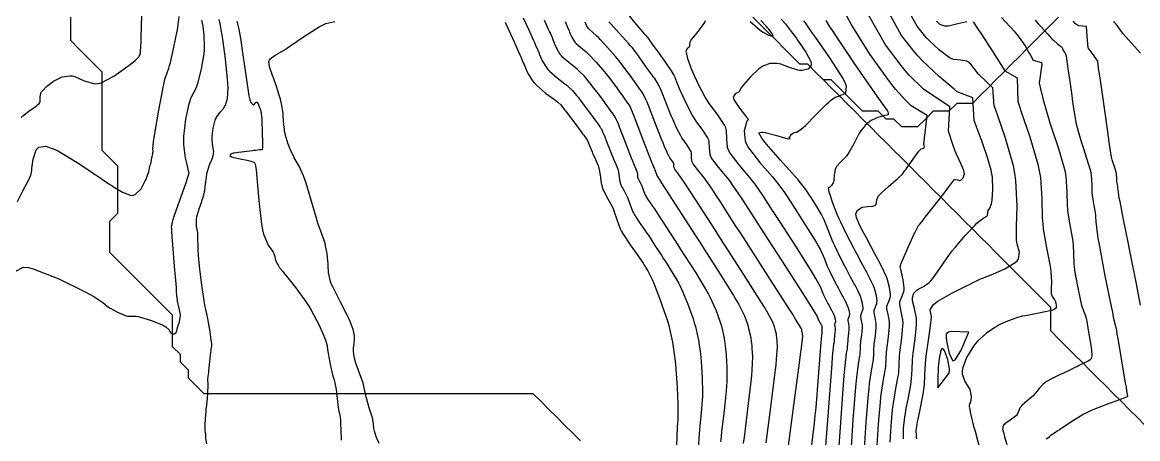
# Model space of a CAD drawing. Header units: metres. Extents: x 837475 to 838479, y 1189012 to 1191015.
# Drawn here: x 837618.9 to 837761.1, y 1190426.3 to 1190479.3 of the extents above; entities that cross this region are included whole.
import ezdxf

# ---------------------------------------------------------------- set-up
doc = ezdxf.new("R2010")
doc.units = ezdxf.units.M
doc.header["$LTSCALE"] = 0.3
for name, color, linetype in [('COTAS 10', 1, 'Continuous'), ('COTAS INT', 252, 'Continuous'), ('DRENAJE', 5, 'Continuous')]:
    doc.layers.add(name, color=color, linetype=linetype)

msp = doc.modelspace()

# ---------------------------------------------------------------- linework, layer by layer
at = {"layer": 'COTAS 10'}
for points in [[(837731.24, 1190426.28), (837731.27, 1190427.59), (837731.43, 1190429.05), (837731.49, 1190429.47), (837731.56, 1190429.91), (837731.88, 1190431.54), (837732.17, 1190433.12), (837732.23, 1190433.51), (837732.28, 1190433.89), (837732.35, 1190435.09), (837732.41, 1190436.34), (837732.45, 1190436.75), (837732.49, 1190437.19), (837732.73, 1190438.98), (837732.91, 1190440.78), (837732.91, 1190441.21), (837732.89, 1190441.62), (837732.65, 1190442.88), (837732.42, 1190443.84), (837732.4, 1190444.06), (837732.41, 1190444.26), (837732.58, 1190444.82), (837732.95, 1190445.21), (837733.08, 1190445.3), (837733.21, 1190445.39), (837733.79, 1190445.66), (837734.52, 1190446.17), (837734.75, 1190446.41), (837735, 1190446.7), (837735.99, 1190448.1), (837737.13, 1190449.75), (837737.47, 1190450.2), (837737.82, 1190450.64), (837739.14, 1190452.2), (837740.35, 1190453.46), (837740.62, 1190453.72), (837740.86, 1190453.94), (837741.5, 1190454.41), (837741.86, 1190454.62), (837741.92, 1190454.68), (837741.97, 1190454.74), (837742.01, 1190454.96), (837742.01, 1190455.2), (837742.03, 1190455.27), (837742.06, 1190455.34), (837742.25, 1190455.63), (837742.47, 1190456.18), (837742.52, 1190456.42), (837742.56, 1190456.7), (837742.65, 1190458.01), (837742.58, 1190459.59), (837742.52, 1190460.03), (837742.44, 1190460.48), (837741.98, 1190462.11), (837741.37, 1190463.84), (837741.19, 1190464.35), (837741, 1190464.86), (837740.28, 1190466.83), (837740.08, 1190469.71), (837738.09, 1190470.49), (837737.72, 1190470.8), (837735.81, 1190472.42), (837733.64, 1190474.45), (837733.11, 1190475.02), (837732.6, 1190475.59), (837730.98, 1190477.66), (837729.41, 1190480.49)], [(837646.24, 1190479.48), (837646.46, 1190478.62), (837646.71, 1190477.29), (837646.8, 1190476.72), (837646.9, 1190476.05), (837647.34, 1190472.89), (837647.8, 1190469.98), (837647.92, 1190469.47), (837648.03, 1190469.09), (837648.39, 1190468.77), (837648.68, 1190469.11), (837648.74, 1190469.15), (837648.8, 1190469.15), (837648.98, 1190468.93), (837649.1, 1190468.58), (837649.14, 1190468.49), (837649.17, 1190468.41), (837649.25, 1190468.17), (837649.31, 1190467.98), (837649.33, 1190467.93), (837649.34, 1190467.89), (837649.37, 1190467.75), (837649.41, 1190467.3), (837649.42, 1190467.06), (837649.43, 1190466.78), (837649.5, 1190465.34), (837649.54, 1190463.92), (837649.54, 1190463.66), (837649.54, 1190463.44), (837649.48, 1190463.1), (837649.37, 1190463.1), (837649.33, 1190463.09), (837649.29, 1190463.09), (837649.1, 1190463.06), (837648.67, 1190463.01), (837648.48, 1190462.99), (837648.25, 1190462.96), (837647.18, 1190462.84), (837646.14, 1190462.71), (837645.93, 1190462.67), (837645.77, 1190462.64), (837645.48, 1190462.54), (837645.44, 1190462.44), (837645.43, 1190462.42), (837645.42, 1190462.39), (837645.38, 1190462.3), (837645.56, 1190462.19), (837645.69, 1190462.15), (837645.85, 1190462.11), (837646.68, 1190461.94), (837647.56, 1190461.77), (837647.75, 1190461.73), (837647.91, 1190461.69), (837648.28, 1190461.56), (837648.45, 1190461.46), (837648.49, 1190461.43), (837648.53, 1190461.4), (837648.6, 1190461.31), (837648.7, 1190460.54), (837648.75, 1190460.08), (837648.8, 1190459.52), (837649.04, 1190456.61), (837649.4, 1190453.56), (837649.53, 1190452.9), (837649.67, 1190452.33), (837650.26, 1190450.94), (837650.79, 1190450.19), (837650.89, 1190450.03), (837650.97, 1190449.88), (837651.09, 1190449.5), (837651.12, 1190449.22), (837651.15, 1190449.14), (837651.18, 1190449.05), (837651.33, 1190448.71), (837651.51, 1190448.39), (837651.56, 1190448.31), (837651.6, 1190448.24), (837651.75, 1190448.02), (837652.14, 1190447.52), (837652.34, 1190447.27), (837652.58, 1190446.97), (837653.77, 1190445.5), (837655.11, 1190443.69), (837655.44, 1190443.17), (837655.75, 1190442.66), (837656.73, 1190440.75), (837657.41, 1190439.17), (837657.54, 1190438.85), (837657.64, 1190438.59), (837657.78, 1190438.09), (837657.82, 1190437.64), (837657.85, 1190437.41), (837657.9, 1190437.14), (837658.17, 1190435.79), (837658.47, 1190434.42), (837658.54, 1190434.14), (837658.6, 1190433.91), (837658.74, 1190433.4), (837658.84, 1190432.96), (837658.88, 1190432.76), (837658.91, 1190432.53), (837659.04, 1190431.4), (837659.18, 1190430.25), (837659.21, 1190430), (837659.25, 1190429.78), (837659.37, 1190429.24), (837659.46, 1190428.74), (837659.48, 1190428.54), (837659.49, 1190428.31), (837659.53, 1190427.29), (837659.56, 1190426.28), (837659.57, 1190426.07)], [(837688.11, 1190479.44), (837688.38, 1190478.8), (837688.61, 1190478.24), (837688.67, 1190478.09), (837688.73, 1190477.94), (837688.96, 1190477.42), (837689.26, 1190476.91), (837689.38, 1190476.77), (837689.51, 1190476.63), (837690.09, 1190476.14), (837690.8, 1190475.56), (837691.01, 1190475.36), (837691.22, 1190475.15), (837692.06, 1190474.26), (837692.89, 1190473.31), (837693.09, 1190473.06), (837693.29, 1190472.82), (837693.94, 1190471.98), (837694.53, 1190471.18), (837694.69, 1190470.96), (837694.85, 1190470.75), (837695.41, 1190469.96), (837695.89, 1190469.29), (837695.99, 1190469.15), (837696.08, 1190469.02), (837696.3, 1190468.72), (837696.65, 1190467.92), (837696.83, 1190467.49), (837697.04, 1190466.96), (837698.08, 1190464.28), (837699.1, 1190461.64), (837699.3, 1190461.13), (837699.46, 1190460.73), (837699.72, 1190460.07), (837699.73, 1190460.04), (837699.73, 1190460.03), (837699.74, 1190460.01), (837699.74, 1190459.99), (837699.74, 1190459.98), (837699.74, 1190459.96), (837699.75, 1190459.94), (837699.75, 1190459.93), (837699.76, 1190459.92), (837699.77, 1190459.89), (837699.79, 1190459.85), (837699.8, 1190459.84), (837699.8, 1190459.83), (837699.81, 1190459.79), (837699.83, 1190459.75), (837699.83, 1190459.74), (837699.84, 1190459.73), (837699.87, 1190459.68), (837700.31, 1190459), (837700.58, 1190458.59), (837700.91, 1190458.08), (837704.7, 1190452.19), (837705.27, 1190451.3), (837705.84, 1190450.41), (837707.87, 1190447.26), (837709.57, 1190444.54), (837709.93, 1190443.93), (837710.25, 1190443.38), (837710.98, 1190441.91), (837711.35, 1190440.86), (837711.44, 1190440.58), (837711.51, 1190440.31), (837711.73, 1190439.35), (837711.86, 1190438.39), (837711.9, 1190438.1), (837711.92, 1190437.81), (837711.99, 1190436.71), (837711.93, 1190435), (837711.87, 1190434.32), (837711.79, 1190433.55), (837711.37, 1190430.06), (837710.92, 1190426.49), (837710.82, 1190425.67)], [(837715.65, 1190479.72), (837716.15, 1190479.17), (837716.29, 1190479), (837716.43, 1190478.83), (837716.94, 1190478.16), (837717.55, 1190477.33), (837717.74, 1190477.05), (837717.95, 1190476.76), (837718.82, 1190475.52), (837719.44, 1190474.35), (837719.5, 1190474.1), (837719.5, 1190473.88), (837719.1, 1190473.34), (837718.29, 1190473.17), (837718.03, 1190473.18), (837717.77, 1190473.22), (837716.71, 1190473.58), (837715.63, 1190473.98), (837715.36, 1190474.04), (837715.09, 1190474.09), (837714.2, 1190474.09), (837713.31, 1190473.75), (837713.05, 1190473.57), (837712.78, 1190473.37), (837711.73, 1190472.37), (837710.85, 1190471.37), (837710.69, 1190471.17), (837710.56, 1190471), (837710.4, 1190470.67), (837710.34, 1190470.54), (837710.29, 1190470.49), (837710.21, 1190470.44), (837709.79, 1190470.22), (837709.55, 1190469.78), (837709.58, 1190469.6), (837709.67, 1190469.39), (837710.35, 1190468.38), (837711.12, 1190467.43), (837711.25, 1190467.25), (837711.35, 1190467.11), (837711.45, 1190466.91), (837711.29, 1190466.72), (837711.23, 1190466.59), (837711.18, 1190466.42), (837710.92, 1190465.52), (837711.05, 1190464.21), (837711.24, 1190463.79), (837711.49, 1190463.33), (837712.93, 1190461.47), (837714.55, 1190459.63), (837714.91, 1190459.2), (837715.23, 1190458.8), (837716.09, 1190457.63), (837716.88, 1190456.4), (837717.47, 1190455.49), (837718.81, 1190453.4), (837720.1, 1190451.33), (837720.37, 1190450.85), (837720.61, 1190450.42), (837721.18, 1190449.21), (837721.54, 1190448.27), (837721.65, 1190448), (837721.77, 1190447.74), (837722.24, 1190446.77), (837722.7, 1190445.9), (837722.81, 1190445.69), (837722.91, 1190445.49), (837723.22, 1190444.91), (837723.48, 1190444.42), (837723.55, 1190444.29), (837723.63, 1190444.16), (837723.88, 1190443.69), (837724.09, 1190443.22), (837724.14, 1190443.09), (837724.19, 1190442.97), (837724.31, 1190442.51), (837724.36, 1190442.11), (837724.35, 1190442.01), (837724.34, 1190441.93), (837724.24, 1190441.68), (837724.15, 1190441.45), (837724.15, 1190441.37), (837724.15, 1190441.29), (837724.22, 1190440.96), (837724.3, 1190440.54), (837724.3, 1190440.41), (837724.3, 1190440.26), (837724.24, 1190439.66), (837724.16, 1190439.06), (837724.15, 1190438.92), (837724.14, 1190438.78), (837724.12, 1190438.36), (837724.09, 1190437.96), (837724.08, 1190437.84), (837724.06, 1190437.71), (837723.96, 1190437.18), (837723.78, 1190435.57), (837723.7, 1190434.76), (837723.62, 1190433.78), (837723.25, 1190428.93), (837722.91, 1190424.14)], [(837761.49, 1190443.3), (837760.9, 1190446.23), (837760.22, 1190449.57), (837760.05, 1190450.44), (837759.88, 1190451.3), (837759.3, 1190454.21), (837758.86, 1190456.48), (837758.77, 1190456.93), (837758.71, 1190457.3), (837758.61, 1190458), (837758.6, 1190458.22), (837758.59, 1190458.29), (837758.58, 1190458.37), (837758.53, 1190458.68), (837758.47, 1190459.02), (837758.46, 1190459.11), (837758.45, 1190459.21), (837758.44, 1190459.55), (837758.42, 1190459.94), (837758.4, 1190460.05), (837758.37, 1190460.18), (837758.23, 1190460.67), (837758.06, 1190461.16), (837758.02, 1190461.28), (837757.98, 1190461.4), (837757.86, 1190461.8), (837757.78, 1190462.16), (837757.76, 1190462.25), (837757.74, 1190462.34), (837757.69, 1190462.66), (837757.53, 1190463.77), (837757.45, 1190464.36), (837757.34, 1190465.07), (837756.82, 1190468.69), (837756.31, 1190472.25), (837756.21, 1190472.93), (837756.13, 1190473.49), (837756.01, 1190474.39), (837755.82, 1190474.67), (837755.71, 1190474.84), (837755.56, 1190475.04), (837754.81, 1190476.09), (837754.69, 1190477.56), (837754.58, 1190478.8), (837753.58, 1190478.87), (837753.17, 1190479.15), (837752.87, 1190479.46)]]:
    msp.add_lwpolyline(points, dxfattribs=at)
at = {"layer": 'COTAS INT'}
for points in [[(837618.3, 1190456.51), (837618.98, 1190457.86), (837619.62, 1190459.04), (837619.74, 1190459.27), (837619.84, 1190459.47), (837620.01, 1190459.85), (837620.07, 1190460.24), (837620.1, 1190460.44), (837620.13, 1190460.69), (837620.3, 1190461.91), (837620.66, 1190463.06), (837620.82, 1190463.27), (837621, 1190463.42), (837621.85, 1190463.56), (837623.08, 1190463.12), (837623.5, 1190462.91), (837623.96, 1190462.67), (837625.91, 1190461.46), (837627.77, 1190460.22), (837628.17, 1190459.95), (837628.52, 1190459.71), (837629.38, 1190459.12), (837630.06, 1190458.68), (837630.3, 1190458.52), (837630.55, 1190458.36), (837631.66, 1190457.67), (837632.78, 1190457.28), (837633.05, 1190457.29), (837633.3, 1190457.37), (837634.04, 1190458.11), (837634.56, 1190459.11), (837634.68, 1190459.36), (837634.78, 1190459.59), (837635.02, 1190460.31), (837635.18, 1190460.94), (837635.22, 1190461.13), (837635.27, 1190461.31), (837635.43, 1190462), (837635.54, 1190462.61), (837635.56, 1190462.75), (837635.57, 1190462.88), (837635.55, 1190463.22), (837635.63, 1190464.12), (837635.7, 1190464.6), (837635.79, 1190465.18), (837636.3, 1190468.12), (837636.86, 1190471.04), (837636.98, 1190471.61), (837637.09, 1190472.08), (837637.35, 1190472.9), (837637.59, 1190473.49), (837637.68, 1190473.81), (837637.78, 1190474.19), (837638.23, 1190476.14), (837638.64, 1190478.19), (837638.72, 1190478.64), (837638.79, 1190479.04), (837638.91, 1190480.05)], [(837618.76, 1190467.22), (837618.93, 1190467.37), (837619.75, 1190467.99), (837620.55, 1190468.57), (837620.71, 1190468.7), (837620.84, 1190468.8), (837621.1, 1190469.04), (837621.17, 1190469.25), (837621.17, 1190469.32), (837621.18, 1190469.42), (837621.17, 1190469.82), (837621.28, 1190470.32), (837621.36, 1190470.46), (837621.46, 1190470.61), (837621.98, 1190471.16), (837622.69, 1190471.7), (837622.9, 1190471.83), (837623.13, 1190471.96), (837623.99, 1190472.37), (837624.98, 1190472.52), (837625.28, 1190472.49), (837625.58, 1190472.41), (837626.78, 1190471.86), (837628.14, 1190471.48), (837628.54, 1190471.52), (837628.96, 1190471.61), (837630.59, 1190472.45), (837632.05, 1190473.52), (837632.36, 1190473.75), (837632.64, 1190473.97), (837633.32, 1190474.52), (837633.68, 1190474.86), (837633.75, 1190474.94), (837633.81, 1190475.01), (837633.92, 1190475.22), (837633.94, 1190475.34), (837633.94, 1190475.37), (837633.95, 1190475.39), (837633.96, 1190475.42), (837633.97, 1190475.44), (837633.97, 1190475.45), (837633.97, 1190475.47), (837633.99, 1190475.53), (837634.02, 1190476.31), (837634.04, 1190476.77), (837634.06, 1190477.34), (837634.15, 1190480.28)], [(837682.75, 1190479.91), (837683.44, 1190478.45), (837684.09, 1190476.99), (837684.23, 1190476.68), (837684.34, 1190476.43), (837684.59, 1190475.86), (837684.75, 1190475.47), (837684.81, 1190475.32), (837684.88, 1190475.16), (837685.2, 1190474.41), (837685.72, 1190473.55), (837685.91, 1190473.32), (837686.13, 1190473.09), (837687.1, 1190472.26), (837688.09, 1190471.51), (837688.31, 1190471.33), (837688.51, 1190471.16), (837689.06, 1190470.63), (837689.58, 1190470.01), (837689.76, 1190469.78), (837689.95, 1190469.53), (837690.79, 1190468.41), (837691.6, 1190467.32), (837691.78, 1190467.08), (837691.94, 1190466.87), (837692.33, 1190466.33), (837692.54, 1190466.02), (837692.59, 1190465.96), (837692.63, 1190465.9), (837692.73, 1190465.76), (837692.89, 1190465.39), (837692.97, 1190465.19), (837693.07, 1190464.95), (837693.55, 1190463.72), (837694.06, 1190462.43), (837694.18, 1190462.15), (837694.28, 1190461.9), (837694.56, 1190461.26), (837694.75, 1190460.84), (837694.79, 1190460.73), (837694.82, 1190460.62), (837694.91, 1190460.24), (837694.97, 1190459.86), (837694.99, 1190459.75), (837695.01, 1190459.64), (837695.06, 1190459.23), (837695.17, 1190458.76), (837695.23, 1190458.61), (837695.3, 1190458.46), (837695.63, 1190457.86), (837695.99, 1190457.19), (837696.07, 1190457), (837696.16, 1190456.81), (837696.39, 1190456.07), (837696.69, 1190455.27), (837696.81, 1190455.04), (837696.94, 1190454.8), (837697.55, 1190453.87), (837698.29, 1190452.83), (837698.5, 1190452.51), (837698.72, 1190452.19), (837699.56, 1190450.91), (837700.42, 1190449.57), (837700.66, 1190449.2), (837700.89, 1190448.84), (837701.73, 1190447.54), (837702.55, 1190446.12), (837702.77, 1190445.69), (837702.99, 1190445.23), (837703.76, 1190443.43), (837704.43, 1190441.55), (837704.58, 1190441.05), (837704.72, 1190440.56), (837705.1, 1190438.84), (837705.36, 1190437.09), (837705.41, 1190436.58), (837705.46, 1190436.06), (837705.59, 1190434.08), (837705.62, 1190432.14), (837705.61, 1190431.64), (837705.59, 1190431.17), (837705.46, 1190429.59), (837705.28, 1190427.93), (837705.23, 1190427.4), (837705.19, 1190426.84), (837705.05, 1190424.54)], [(837695.99, 1190480.53), (837696.94, 1190479.29), (837697.99, 1190478.11), (837698.19, 1190477.88), (837698.36, 1190477.68), (837698.67, 1190477.33), (837698.92, 1190476.98), (837699.05, 1190476.79), (837699.22, 1190476.56), (837700.04, 1190475.41), (837700.91, 1190474.2), (837701.09, 1190473.94), (837701.25, 1190473.71), (837701.64, 1190473.15), (837701.89, 1190472.72), (837701.97, 1190472.58), (837702.04, 1190472.42), (837702.33, 1190471.73), (837702.71, 1190470.81), (837702.84, 1190470.51), (837702.99, 1190470.19), (837703.62, 1190468.83), (837704.36, 1190467.43), (837704.57, 1190467.07), (837704.79, 1190466.72), (837705.62, 1190465.59), (837706.27, 1190464.61), (837706.38, 1190464.36), (837706.45, 1190464.12), (837706.47, 1190463.33), (837706.54, 1190462.52), (837706.65, 1190462.26), (837706.79, 1190461.98), (837707.64, 1190460.87), (837708.77, 1190459.51), (837709.09, 1190459.09), (837709.42, 1190458.64), (837710.65, 1190456.83), (837712.26, 1190454.33), (837713.46, 1190452.46), (837716.2, 1190448.21), (837718.7, 1190444.31), (837719.18, 1190443.55), (837719.58, 1190442.93), (837720.24, 1190441.84), (837720.31, 1190441.65), (837720.33, 1190441.6), (837720.35, 1190441.55), (837720.45, 1190441.35), (837720.54, 1190441.18), (837720.56, 1190441.14), (837720.58, 1190441.1), (837720.65, 1190440.98), (837720.7, 1190440.89), (837720.71, 1190440.86), (837720.73, 1190440.83), (837720.78, 1190440.74), (837720.82, 1190440.64), (837720.83, 1190440.62), (837720.84, 1190440.59), (837720.86, 1190440.5), (837720.87, 1190440.42), (837720.87, 1190440.4), (837720.87, 1190440.39), (837720.85, 1190440.34), (837720.83, 1190440.29), (837720.83, 1190440.27), (837720.83, 1190440.26), (837720.84, 1190440.19), (837720.86, 1190440.11), (837720.86, 1190440.08), (837720.86, 1190440.05), (837720.85, 1190439.93), (837720.83, 1190439.81), (837720.83, 1190439.78), (837720.83, 1190439.76), (837720.82, 1190439.67), (837720.82, 1190439.59), (837720.82, 1190439.57), (837720.81, 1190439.54), (837720.79, 1190439.44), (837720.71, 1190438.56), (837720.67, 1190438.04), (837720.62, 1190437.41), (837720.38, 1190434.15), (837720.06, 1190430.27), (837719.96, 1190429.24), (837719.85, 1190428.24), (837719.44, 1190424.8)], [(837727.9, 1190425.42), (837728.06, 1190428.12), (837728.31, 1190430.94), (837728.38, 1190431.59), (837728.45, 1190432.17), (837728.71, 1190433.8), (837728.93, 1190434.96), (837728.97, 1190435.24), (837729, 1190435.52), (837729.06, 1190436.4), (837729.1, 1190437.32), (837729.13, 1190437.62), (837729.16, 1190437.94), (837729.34, 1190439.25), (837729.46, 1190440.57), (837729.46, 1190440.89), (837729.45, 1190441.19), (837729.28, 1190442.11), (837729.13, 1190442.84), (837729.12, 1190443.02), (837729.14, 1190443.18), (837729.34, 1190443.69), (837729.55, 1190444.24), (837729.58, 1190444.43), (837729.58, 1190444.64), (837729.48, 1190445.52), (837729.22, 1190446.53), (837729.12, 1190446.81), (837729.01, 1190447.09), (837728.53, 1190448.11), (837727.97, 1190449.15), (837727.82, 1190449.44), (837727.66, 1190449.73), (837727.09, 1190450.8), (837726.52, 1190451.87), (837726.36, 1190452.17), (837726.2, 1190452.47), (837725.64, 1190453.54), (837725.26, 1190454.48), (837725.21, 1190454.69), (837725.19, 1190454.88), (837725.35, 1190455.37), (837725.75, 1190455.66), (837725.89, 1190455.72), (837726.04, 1190455.77), (837726.65, 1190455.85), (837727.22, 1190455.89), (837727.34, 1190455.91), (837727.45, 1190455.93), (837727.68, 1190456.03), (837727.79, 1190456.21), (837727.8, 1190456.28), (837727.82, 1190456.35), (837727.84, 1190456.7), (837728.08, 1190457.2), (837728.22, 1190457.38), (837728.4, 1190457.58), (837729.35, 1190458.42), (837730.33, 1190459.24), (837730.54, 1190459.42), (837730.71, 1190459.58), (837731.11, 1190459.97), (837731.44, 1190460.43), (837731.58, 1190460.62), (837731.73, 1190460.85), (837732.47, 1190461.91), (837733.22, 1190462.89), (837733.38, 1190463.06), (837733.51, 1190463.2), (837733.85, 1190463.31), (837733.92, 1190463.48), (837733.9, 1190463.64), (837733.85, 1190463.85), (837734.26, 1190467.47), (837732.23, 1190468.7), (837731.47, 1190469.44), (837730.23, 1190470.82), (837729.76, 1190471.41), (837729.25, 1190472.08), (837726.96, 1190475.29), (837724.58, 1190479.11), (837724, 1190480.18)], [(837729.57, 1190425.85), (837729.67, 1190427.86), (837729.87, 1190430), (837729.93, 1190430.53), (837730, 1190431.04), (837730.29, 1190432.67), (837730.55, 1190434.04), (837730.6, 1190434.38), (837730.64, 1190434.7), (837730.7, 1190435.75), (837730.75, 1190436.83), (837730.79, 1190437.19), (837730.83, 1190437.56), (837731.04, 1190439.12), (837731.18, 1190440.67), (837731.19, 1190441.05), (837731.17, 1190441.41), (837730.97, 1190442.5), (837730.79, 1190443.36), (837730.78, 1190443.57), (837730.8, 1190443.76), (837731.04, 1190444.36), (837731.29, 1190445.01), (837731.32, 1190445.23), (837731.33, 1190445.48), (837731.21, 1190446.53), (837731.01, 1190447.5), (837730.96, 1190447.69), (837730.93, 1190447.85), (837730.84, 1190448.16), (837730.97, 1190448.62), (837731.07, 1190448.88), (837731.2, 1190449.19), (837731.9, 1190450.77), (837732.62, 1190452.36), (837732.77, 1190452.67), (837732.89, 1190452.92), (837733.11, 1190453.37), (837733.17, 1190453.44), (837733.18, 1190453.46), (837733.19, 1190453.47), (837733.22, 1190453.5), (837733.24, 1190453.52), (837733.25, 1190453.53), (837733.25, 1190453.53), (837733.27, 1190453.54), (837733.28, 1190453.54), (837733.28, 1190453.54), (837733.28, 1190453.54), (837733.29, 1190453.54), (837733.29, 1190453.54), (837733.29, 1190453.54), (837733.29, 1190453.55), (837733.29, 1190453.55), (837733.3, 1190453.56), (837733.3, 1190453.57), (837733.3, 1190453.57), (837733.32, 1190453.59), (837733.62, 1190453.97), (837733.81, 1190454.2), (837734.03, 1190454.49), (837735.2, 1190455.99), (837736.42, 1190457.57), (837736.68, 1190457.91), (837736.91, 1190458.21), (837737.44, 1190458.93), (837737.73, 1190459.25), (837737.81, 1190459.29), (837737.89, 1190459.31), (837738.15, 1190459.24), (837738.41, 1190459.16), (837738.49, 1190459.18), (837738.57, 1190459.22), (837738.87, 1190459.5), (837739.01, 1190460.03), (837738.99, 1190460.22), (837738.95, 1190460.43), (837738.56, 1190461.34), (837737.98, 1190462.6), (837737.81, 1190463.03), (837737.64, 1190463.49), (837736.99, 1190465.44), (837737.18, 1190468.57), (837733.79, 1190470.81), (837731.99, 1190472.59), (837731.47, 1190473.18), (837730.95, 1190473.82), (837728.97, 1190476.47), (837726.85, 1190480.2)], [(837732.96, 1190426.26), (837732.93, 1190426.49), (837732.9, 1190426.7), (837732.88, 1190427.32), (837732.99, 1190428.1), (837733.05, 1190428.42), (837733.12, 1190428.77), (837733.46, 1190430.42), (837733.8, 1190432.2), (837733.86, 1190432.65), (837733.91, 1190433.07), (837733.99, 1190434.44), (837734.06, 1190435.86), (837734.1, 1190436.32), (837734.16, 1190436.81), (837734.43, 1190438.85), (837734.7, 1190440.66), (837734.75, 1190441.02), (837734.78, 1190441.31), (837734.82, 1190441.84), (837734.77, 1190442.04), (837734.76, 1190442.12), (837734.74, 1190442.22), (837734.66, 1190442.68), (837735.03, 1190443.33), (837735.3, 1190443.55), (837735.63, 1190443.79), (837737.42, 1190444.8), (837739.28, 1190445.74), (837739.66, 1190445.93), (837739.98, 1190446.08), (837740.63, 1190446.42), (837740.88, 1190446.54), (837740.94, 1190446.57), (837741, 1190446.6), (837741.19, 1190446.68), (837741.37, 1190446.74), (837741.42, 1190446.76), (837741.47, 1190446.78), (837741.67, 1190446.85), (837742.18, 1190447.05), (837742.43, 1190447.16), (837742.72, 1190447.29), (837744.16, 1190447.93), (837745.51, 1190448.73), (837745.74, 1190448.95), (837745.92, 1190449.18), (837746.05, 1190450.04), (837745.84, 1190450.76), (837745.8, 1190450.9), (837745.77, 1190451.01), (837745.72, 1190451.21), (837745.71, 1190451.28), (837745.7, 1190451.31), (837745.7, 1190451.35), (837745.66, 1190451.54), (837745.64, 1190452.35), (837745.64, 1190452.78), (837745.65, 1190453.3), (837745.73, 1190455.92), (837745.57, 1190459.19), (837745.44, 1190460.12), (837745.26, 1190461.06), (837744.27, 1190464.55), (837743.23, 1190467.53), (837743.01, 1190468.15), (837742.82, 1190468.68), (837742.66, 1190471), (837740.81, 1190472.7), (837739.84, 1190473.98), (837739.59, 1190474.2), (837739.34, 1190474.37), (837738.55, 1190474.51), (837737.68, 1190474.57), (837737.4, 1190474.69), (837737.09, 1190474.84), (837735.84, 1190475.76), (837734.56, 1190476.96), (837734.24, 1190477.29), (837733.94, 1190477.63), (837732.99, 1190478.85), (837732.06, 1190480.51)], [(837743.76, 1190479.94), (837745.35, 1190478.18), (837745.7, 1190477.77), (837746, 1190477.39), (837746.76, 1190476.32), (837747.21, 1190475.53), (837747.43, 1190475.14), (837747.79, 1190474.52), (837748.84, 1190474.2), (837748.9, 1190473.99), (837748.54, 1190471.59), (837748.62, 1190471.22), (837748.71, 1190470.83), (837749.15, 1190469.15), (837749.74, 1190467.12), (837749.93, 1190466.51), (837750.14, 1190465.87), (837750.98, 1190463.38), (837751.71, 1190460.9), (837751.85, 1190460.28), (837751.95, 1190459.68), (837752.09, 1190457.74), (837752.11, 1190455.98), (837752.15, 1190455.49), (837752.2, 1190455.01), (837752.5, 1190453.29), (837752.8, 1190451.71), (837752.85, 1190451.33), (837752.89, 1190450.96), (837752.92, 1190449.83), (837752.97, 1190448.59), (837753.01, 1190448.16), (837753.07, 1190447.69), (837753.42, 1190445.69), (837753.82, 1190443.85), (837753.91, 1190443.48), (837753.99, 1190443.17), (837754.22, 1190442.58), (837754.43, 1190442.04), (837754.49, 1190441.77), (837754.57, 1190441.45), (837754.86, 1190439.85), (837755.12, 1190438.21), (837755.17, 1190437.86), (837755.21, 1190437.56), (837755.27, 1190436.84), (837755.19, 1190436.48), (837755.13, 1190436.39), (837755.07, 1190436.31), (837754.72, 1190436.1), (837754.33, 1190435.94), (837754.23, 1190435.9), (837754.14, 1190435.85), (837753.85, 1190435.71), (837753.48, 1190435.52), (837753.35, 1190435.45), (837753.2, 1190435.38), (837752.54, 1190435.06), (837751.73, 1190434.68), (837751.49, 1190434.56), (837751.24, 1190434.45), (837750.29, 1190434), (837749.41, 1190433.51), (837749.21, 1190433.37), (837749.04, 1190433.23), (837748.55, 1190432.68), (837748.1, 1190432.09), (837747.94, 1190431.93), (837747.77, 1190431.75), (837747.02, 1190431.11), (837746.34, 1190430.5), (837746.21, 1190430.35), (837746.1, 1190430.21), (837745.93, 1190429.76), (837745.75, 1190429.35), (837745.64, 1190429.24), (837745.51, 1190429.11), (837744.84, 1190428.65), (837744.19, 1190428.18), (837744.07, 1190428.06), (837743.98, 1190427.94), (837743.89, 1190427.51), (837744.03, 1190426.96), (837744.08, 1190426.76), (837744.15, 1190426.53), (837744.43, 1190425.52)], [(837617.92, 1190447.55), (837619.07, 1190448.14), (837619.63, 1190448.09), (837620.3, 1190447.94), (837623.56, 1190446.65), (837626.82, 1190445.03), (837627.47, 1190444.68), (837628.03, 1190444.38), (837629.16, 1190443.64), (837629.71, 1190443.17), (837629.91, 1190443.04), (837630.12, 1190442.9), (837631.03, 1190442.39), (837631.93, 1190442), (837632.13, 1190441.94), (837632.32, 1190441.89), (837632.81, 1190441.89), (837633.42, 1190441.88), (837633.68, 1190441.83), (837633.98, 1190441.76), (837635.38, 1190441.32), (837636.73, 1190440.79), (837636.99, 1190440.66), (837637.21, 1190440.53), (837637.61, 1190440.15), (837637.74, 1190439.86), (837637.79, 1190439.8), (837637.85, 1190439.75), (837638.1, 1190439.62), (837638.35, 1190439.64), (837638.41, 1190439.68), (837638.46, 1190439.73), (837638.59, 1190440.02), (837638.7, 1190440.44), (837638.73, 1190440.56), (837638.77, 1190440.69), (837638.93, 1190441.18), (837639.04, 1190441.73), (837639.05, 1190441.89), (837639.05, 1190442.05), (837638.95, 1190442.68), (837638.81, 1190443.23), (837638.78, 1190443.34), (837638.76, 1190443.43), (837638.71, 1190443.62), (837638.7, 1190443.71), (837638.7, 1190443.73), (837638.69, 1190443.76), (837638.68, 1190443.85), (837638.62, 1190444.58), (837638.58, 1190445), (837638.54, 1190445.53), (837638.31, 1190448.24), (837638.09, 1190450.97), (837638.04, 1190451.51), (837638.01, 1190451.95), (837637.96, 1190452.77), (837637.96, 1190452.96), (837637.95, 1190453.01), (837637.95, 1190453.06), (837637.91, 1190453.24), (837638.05, 1190453.87), (837638.15, 1190454.2), (837638.28, 1190454.61), (837638.98, 1190456.65), (837639.69, 1190458.67), (837639.82, 1190459.05), (837639.93, 1190459.36), (837640.11, 1190459.86), (837640.11, 1190459.88), (837640.11, 1190459.88), (837640.11, 1190459.89), (837640.12, 1190459.91), (837640.12, 1190459.94), (837640.12, 1190459.95), (837640.12, 1190459.98), (837640.13, 1190460), (837640.13, 1190460.01), (837640.13, 1190460.02), (837640.14, 1190460.04), (837640.15, 1190460.06), (837640.15, 1190460.07), (837640.15, 1190460.07), (837640.16, 1190460.1), (837640.1, 1190460.42), (837640.06, 1190460.61), (837640, 1190460.84), (837639.7, 1190462.06), (837639.48, 1190463.73), (837639.48, 1190464.25), (837639.5, 1190464.8), (837639.77, 1190466.99), (837640.18, 1190468.94), (837640.29, 1190469.34), (837640.39, 1190469.68), (837640.75, 1190470.38), (837641.11, 1190471.02), (837641.21, 1190471.32), (837641.32, 1190471.68), (837641.75, 1190473.39), (837642.07, 1190475.3), (837642.11, 1190475.77), (837642.14, 1190476.23), (837642.09, 1190477.68), (837641.94, 1190478.78), (837641.9, 1190479), (837641.87, 1190479.2), (837641.8, 1190479.62)], [(837642.41, 1190425.64), (837642.31, 1190426.31), (837642.28, 1190426.85), (837642.27, 1190426.97), (837642.26, 1190427.07), (837642.23, 1190427.33), (837642.22, 1190427.66), (837642.22, 1190427.81), (837642.23, 1190427.99), (837642.27, 1190428.83), (837642.33, 1190429.7), (837642.35, 1190429.9), (837642.36, 1190430.06), (837642.42, 1190430.5), (837642.47, 1190430.94), (837642.48, 1190431.11), (837642.5, 1190431.3), (837642.55, 1190432.18), (837642.58, 1190433.03), (837642.59, 1190433.21), (837642.59, 1190433.35), (837642.57, 1190433.68), (837642.56, 1190433.83), (837642.56, 1190433.88), (837642.56, 1190433.93), (837642.59, 1190434.1), (837642.65, 1190434.52), (837642.68, 1190434.73), (837642.7, 1190434.96), (837642.81, 1190436.12), (837642.93, 1190437.27), (837642.96, 1190437.5), (837642.98, 1190437.69), (837643.05, 1190438.07), (837643.05, 1190438.43), (837643.03, 1190438.62), (837643, 1190438.84), (837642.84, 1190439.93), (837642.64, 1190441.08), (837642.6, 1190441.34), (837642.55, 1190441.57), (837642.42, 1190442.2), (837642.3, 1190442.73), (837642.26, 1190442.9), (837642.22, 1190443.09), (837642.09, 1190443.86), (837641.94, 1190444.73), (837641.91, 1190444.98), (837641.87, 1190445.24), (837641.73, 1190446.19), (837641.6, 1190447.24), (837641.57, 1190447.55), (837641.53, 1190447.87), (837641.42, 1190449.11), (837641.33, 1190450.3), (837641.32, 1190450.59), (837641.31, 1190450.86), (837641.3, 1190451.68), (837641.29, 1190452.36), (837641.27, 1190452.54), (837641.25, 1190452.73), (837641.13, 1190453.35), (837641.09, 1190454.05), (837641.11, 1190454.29), (837641.16, 1190454.53), (837641.44, 1190455.55), (837641.77, 1190456.51), (837641.85, 1190456.72), (837641.91, 1190456.91), (837642.05, 1190457.36), (837642.12, 1190457.68), (837642.14, 1190457.78), (837642.16, 1190457.89), (837642.22, 1190458.31), (837642.27, 1190458.78), (837642.29, 1190458.92), (837642.31, 1190459.05), (837642.37, 1190459.56), (837642.44, 1190460.05), (837642.47, 1190460.18), (837642.5, 1190460.31), (837642.62, 1190460.73), (837642.77, 1190461.16), (837642.82, 1190461.28), (837642.88, 1190461.42), (837643.11, 1190461.92), (837643.28, 1190462.49), (837643.29, 1190462.66), (837643.3, 1190462.84), (837643.2, 1190463.52), (837643.1, 1190464.31), (837643.1, 1190464.56), (837643.11, 1190464.82), (837643.23, 1190465.86), (837643.5, 1190466.85), (837643.59, 1190467.08), (837643.69, 1190467.28), (837644.14, 1190467.86), (837644.59, 1190468.4), (837644.69, 1190468.59), (837644.79, 1190468.79), (837645.05, 1190469.63), (837645.13, 1190470.98), (837645.11, 1190471.5), (837645.08, 1190472.07), (837644.79, 1190474.68), (837644.45, 1190477.19), (837644.37, 1190477.71), (837644.3, 1190478.15), (837644.13, 1190479.12), (837643.99, 1190479.67)], [(837664.38, 1190425.65), (837664.08, 1190426.44), (837663.82, 1190427.23), (837663.77, 1190427.42), (837663.73, 1190427.59), (837663.67, 1190428.11), (837663.58, 1190428.71), (837663.53, 1190428.93), (837663.47, 1190429.17), (837663.14, 1190430.23), (837662.81, 1190431.32), (837662.74, 1190431.58), (837662.68, 1190431.82), (837662.55, 1190432.53), (837662.42, 1190433.19), (837662.36, 1190433.4), (837662.29, 1190433.62), (837661.95, 1190434.5), (837661.6, 1190435.42), (837661.52, 1190435.66), (837661.44, 1190435.9), (837661.23, 1190436.7), (837661.13, 1190437.44), (837661.12, 1190437.63), (837661.12, 1190437.81), (837661.2, 1190438.41), (837661.27, 1190439.02), (837661.27, 1190439.21), (837661.25, 1190439.41), (837661.1, 1190440.17), (837660.71, 1190441.22), (837660.54, 1190441.59), (837660.34, 1190442), (837659.41, 1190443.75), (837658.52, 1190445.52), (837658.34, 1190445.94), (837658.2, 1190446.32), (837657.96, 1190447.44), (837657.91, 1190448.36), (837657.89, 1190448.62), (837657.86, 1190448.89), (837657.75, 1190449.88), (837657.57, 1190450.87), (837657.51, 1190451.14), (837657.43, 1190451.41), (837657.09, 1190452.36), (837656.64, 1190453.59), (837656.5, 1190454.03), (837656.35, 1190454.52), (837655.74, 1190456.68), (837655.1, 1190458.83), (837654.93, 1190459.32), (837654.76, 1190459.76), (837654.19, 1190460.98), (837653.69, 1190461.85), (837653.57, 1190462.08), (837653.46, 1190462.3), (837653.11, 1190463.04), (837652.83, 1190463.73), (837652.76, 1190463.92), (837652.7, 1190464.1), (837652.49, 1190464.78), (837652.34, 1190465.49), (837652.31, 1190465.7), (837652.28, 1190465.91), (837652.22, 1190466.72), (837652.16, 1190467.54), (837652.14, 1190467.76), (837652.12, 1190467.98), (837652.01, 1190468.72), (837651.82, 1190469.53), (837651.75, 1190469.78), (837651.67, 1190470.06), (837651.3, 1190471.15), (837650.91, 1190472.26), (837650.81, 1190472.54), (837650.71, 1190472.8), (837650.41, 1190473.67), (837650.35, 1190474.37), (837650.41, 1190474.54), (837650.5, 1190474.69), (837651.12, 1190475.15), (837652.2, 1190475.75), (837652.59, 1190475.99), (837653.02, 1190476.27), (837654.87, 1190477.55), (837656.75, 1190478.75), (837657.18, 1190478.98), (837657.59, 1190479.17), (837658.76, 1190479.45)], [(837680.45, 1190479.36), (837680.6, 1190479.03), (837681.39, 1190477.3), (837682.18, 1190475.55), (837682.33, 1190475.2), (837682.46, 1190474.92), (837682.69, 1190474.39), (837682.82, 1190474.08), (837682.88, 1190473.94), (837682.96, 1190473.76), (837683.32, 1190472.9), (837683.94, 1190471.88), (837684.18, 1190471.6), (837684.44, 1190471.32), (837685.61, 1190470.32), (837686.74, 1190469.49), (837686.96, 1190469.32), (837687.16, 1190469.16), (837687.56, 1190468.81), (837687.92, 1190468.36), (837688.09, 1190468.14), (837688.28, 1190467.88), (837689.22, 1190466.63), (837690.14, 1190465.39), (837690.33, 1190465.14), (837690.48, 1190464.93), (837690.78, 1190464.51), (837690.87, 1190464.39), (837690.89, 1190464.36), (837690.91, 1190464.34), (837690.95, 1190464.28), (837691.02, 1190464.13), (837691.05, 1190464.05), (837691.09, 1190463.95), (837691.29, 1190463.44), (837691.54, 1190462.82), (837691.61, 1190462.65), (837691.69, 1190462.48), (837691.99, 1190461.85), (837692.25, 1190461.24), (837692.31, 1190461.08), (837692.37, 1190460.92), (837692.5, 1190460.36), (837692.59, 1190459.8), (837692.61, 1190459.64), (837692.64, 1190459.48), (837692.71, 1190458.86), (837692.88, 1190458.17), (837692.97, 1190457.96), (837693.07, 1190457.74), (837693.56, 1190456.85), (837694.09, 1190455.86), (837694.22, 1190455.58), (837694.33, 1190455.29), (837694.69, 1190454.21), (837695.13, 1190453.03), (837695.3, 1190452.69), (837695.49, 1190452.33), (837696.39, 1190450.96), (837697.28, 1190449.74), (837697.46, 1190449.48), (837697.63, 1190449.24), (837698.04, 1190448.65), (837698.29, 1190448.26), (837698.35, 1190448.15), (837698.42, 1190448.05), (837698.66, 1190447.67), (837699.04, 1190446.91), (837699.19, 1190446.57), (837699.36, 1190446.16), (837700.15, 1190444.19), (837700.97, 1190441.9), (837701.16, 1190441.28), (837701.33, 1190440.68), (837701.79, 1190438.58), (837702.1, 1190436.45), (837702.17, 1190435.83), (837702.23, 1190435.19), (837702.39, 1190432.76), (837702.47, 1190430.71), (837702.48, 1190430.3), (837702.49, 1190429.97), (837702.5, 1190429.36), (837702.46, 1190428.66), (837702.43, 1190428.27), (837702.41, 1190427.79), (837702.29, 1190425.38)], [(837707.97, 1190425.88), (837708.03, 1190426.54), (837708.1, 1190427.21), (837708.41, 1190429.83), (837708.69, 1190432.36), (837708.74, 1190432.98), (837708.78, 1190433.57), (837708.79, 1190435.4), (837708.69, 1190436.94), (837708.65, 1190437.34), (837708.61, 1190437.74), (837708.41, 1190439.1), (837708.12, 1190440.43), (837708.01, 1190440.82), (837707.89, 1190441.21), (837707.37, 1190442.67), (837706.62, 1190444.3), (837706.35, 1190444.81), (837706.06, 1190445.33), (837704.8, 1190447.4), (837703.37, 1190449.62), (837702.96, 1190450.25), (837702.56, 1190450.88), (837701.09, 1190453.17), (837699.82, 1190455.13), (837699.54, 1190455.55), (837699.3, 1190455.91), (837698.71, 1190456.77), (837698.39, 1190457.26), (837698.32, 1190457.39), (837698.26, 1190457.51), (837698.1, 1190457.93), (837697.98, 1190458.32), (837697.94, 1190458.42), (837697.89, 1190458.52), (837697.7, 1190458.88), (837697.53, 1190459.19), (837697.49, 1190459.27), (837697.46, 1190459.35), (837697.4, 1190459.59), (837697.37, 1190459.81), (837697.36, 1190459.87), (837697.36, 1190459.93), (837697.32, 1190460.13), (837697.28, 1190460.33), (837697.26, 1190460.38), (837697.24, 1190460.44), (837697.14, 1190460.66), (837696.87, 1190461.31), (837696.74, 1190461.64), (837696.58, 1190462.03), (837695.82, 1190464), (837695.05, 1190465.96), (837694.9, 1190466.34), (837694.77, 1190466.66), (837694.51, 1190467.24), (837694.36, 1190467.46), (837694.29, 1190467.55), (837694.22, 1190467.66), (837693.87, 1190468.14), (837693.39, 1190468.81), (837693.23, 1190469.02), (837693.07, 1190469.25), (837692.37, 1190470.2), (837691.62, 1190471.17), (837691.43, 1190471.42), (837691.23, 1190471.66), (837690.56, 1190472.45), (837689.87, 1190473.16), (837689.66, 1190473.35), (837689.44, 1190473.54), (837688.6, 1190474.2), (837687.82, 1190474.86), (837687.65, 1190475.05), (837687.49, 1190475.23), (837687.08, 1190475.91), (837686.81, 1190476.55), (837686.74, 1190476.71), (837686.68, 1190476.85), (837686.48, 1190477.33), (837686.23, 1190477.93), (837686.13, 1190478.17), (837686.01, 1190478.43), (837685.49, 1190479.6)], [(837713.74, 1190425.76), (837714.32, 1190430.3), (837714.89, 1190434.75), (837715, 1190435.66), (837715.08, 1190436.42), (837715.2, 1190438.03), (837715.15, 1190438.69), (837715.14, 1190438.86), (837715.12, 1190439.03), (837715.04, 1190439.61), (837714.91, 1190440.19), (837714.86, 1190440.35), (837714.81, 1190440.52), (837714.59, 1190441.14), (837713.87, 1190442.45), (837713.51, 1190443.05), (837713.08, 1190443.75), (837710.94, 1190447.12), (837708.48, 1190450.95), (837707.84, 1190451.93), (837707.23, 1190452.88), (837705.2, 1190456.04), (837703.61, 1190458.47), (837703.28, 1190458.97), (837703, 1190459.39), (837702.35, 1190460.27), (837702.09, 1190460.61), (837702.05, 1190460.7), (837702.01, 1190460.77), (837701.99, 1190461.03), (837701.99, 1190461.27), (837701.96, 1190461.34), (837701.93, 1190461.42), (837701.73, 1190461.72), (837701.48, 1190462.07), (837701.41, 1190462.18), (837701.34, 1190462.29), (837701.11, 1190462.72), (837700.74, 1190463.59), (837700.59, 1190463.98), (837700.41, 1190464.44), (837699.56, 1190466.6), (837698.73, 1190468.72), (837698.56, 1190469.14), (837698.41, 1190469.5), (837698.08, 1190470.2), (837697.8, 1190470.59), (837697.69, 1190470.75), (837697.56, 1190470.93), (837696.96, 1190471.78), (837696.3, 1190472.69), (837696.14, 1190472.91), (837695.99, 1190473.12), (837695.52, 1190473.76), (837694.96, 1190474.46), (837694.76, 1190474.7), (837694.54, 1190474.96), (837693.56, 1190476.08), (837692.58, 1190477.15), (837692.35, 1190477.38), (837692.15, 1190477.58), (837691.58, 1190478.08), (837691.2, 1190478.41), (837691.11, 1190478.5), (837691.04, 1190478.59), (837690.83, 1190478.92), (837690.66, 1190479.33)], [(837716.56, 1190425.04), (837717.28, 1190430.53), (837717.99, 1190435.94), (837718.13, 1190436.99), (837718.23, 1190437.85), (837718.4, 1190439.34), (837718.38, 1190439.56), (837718.38, 1190439.62), (837718.37, 1190439.68), (837718.34, 1190439.87), (837718.3, 1190440.06), (837718.29, 1190440.12), (837718.27, 1190440.17), (837718.2, 1190440.38), (837717.5, 1190441.52), (837717.09, 1190442.17), (837716.59, 1190442.96), (837714.01, 1190446.98), (837711.13, 1190451.45), (837710.45, 1190452.51), (837709.81, 1190453.5), (837707.92, 1190456.44), (837706.52, 1190458.56), (837706.19, 1190459.03), (837705.88, 1190459.45), (837705, 1190460.57), (837704.44, 1190461.29), (837704.35, 1190461.48), (837704.28, 1190461.65), (837704.23, 1190462.18), (837704.22, 1190462.7), (837704.17, 1190462.85), (837704.1, 1190463.01), (837703.67, 1190463.66), (837703.14, 1190464.4), (837702.99, 1190464.62), (837702.85, 1190464.86), (837702.37, 1190465.78), (837701.87, 1190466.89), (837701.71, 1190467.25), (837701.56, 1190467.62), (837700.94, 1190469.16), (837700.38, 1190470.56), (837700.26, 1190470.86), (837700.15, 1190471.11), (837699.86, 1190471.68), (837699.53, 1190472.15), (837699.39, 1190472.34), (837699.23, 1190472.56), (837698.5, 1190473.59), (837697.76, 1190474.62), (837697.6, 1190474.85), (837697.46, 1190475.05), (837697.09, 1190475.55), (837696.64, 1190476.1), (837696.43, 1190476.34), (837696.19, 1190476.61), (837695.06, 1190477.9), (837693.93, 1190479.14), (837693.7, 1190479.4)], [(837721.24, 1190423.72), (837721.64, 1190429.2), (837722.06, 1190434.73), (837722.14, 1190435.81), (837722.22, 1190436.71), (837722.38, 1190438.31), (837722.44, 1190438.62), (837722.45, 1190438.7), (837722.46, 1190438.78), (837722.47, 1190439.02), (837722.48, 1190439.27), (837722.49, 1190439.35), (837722.5, 1190439.44), (837722.55, 1190439.8), (837722.58, 1190440.16), (837722.58, 1190440.24), (837722.58, 1190440.32), (837722.53, 1190440.58), (837722.49, 1190440.77), (837722.49, 1190440.82), (837722.49, 1190440.87), (837722.55, 1190441.01), (837722.6, 1190441.16), (837722.61, 1190441.21), (837722.61, 1190441.26), (837722.59, 1190441.51), (837722.51, 1190441.78), (837722.49, 1190441.86), (837722.46, 1190441.93), (837722.33, 1190442.21), (837722.18, 1190442.5), (837722.13, 1190442.57), (837722.09, 1190442.65), (837721.93, 1190442.94), (837721.69, 1190443.41), (837721.62, 1190443.54), (837721.35, 1190444.06), (837721.06, 1190444.64), (837720.99, 1190444.8), (837720.93, 1190444.96), (837720.71, 1190445.52), (837720.09, 1190446.67), (837719.78, 1190447.2), (837719.4, 1190447.82), (837717.51, 1190450.81), (837715.47, 1190453.97), (837714.57, 1190455.36), (837713.37, 1190457.23), (837712.33, 1190458.72), (837712, 1190459.14), (837711.66, 1190459.57), (837710.29, 1190461.17), (837709.14, 1190462.67), (837708.95, 1190463.04), (837708.8, 1190463.39), (837708.71, 1190464.49), (837708.69, 1190465.55), (837708.58, 1190465.87), (837708.44, 1190466.21), (837707.56, 1190467.53), (837706.49, 1190468.97), (837706.22, 1190469.39), (837705.96, 1190469.81), (837705.11, 1190471.4), (837704.43, 1190472.89), (837704.27, 1190473.26), (837704.13, 1190473.6), (837703.75, 1190474.69), (837703.57, 1190475.48), (837703.56, 1190475.64), (837703.58, 1190475.78), (837703.76, 1190476.08), (837703.98, 1190476.23), (837704.01, 1190476.27), (837704.03, 1190476.32), (837703.99, 1190476.51), (837704.07, 1190476.86), (837704.15, 1190477.01), (837704.27, 1190477.19), (837704.95, 1190478), (837705.71, 1190479), (837705.88, 1190479.28), (837706.02, 1190479.57)], [(837711.72, 1190479.43), (837712.3, 1190478.91), (837712.97, 1190478.32), (837713.15, 1190478.19), (837713.34, 1190478.06), (837714.04, 1190477.71), (837714.54, 1190477.57), (837714.6, 1190477.58), (837714.64, 1190477.61), (837714.51, 1190477.92), (837714.08, 1190478.45), (837713.93, 1190478.62), (837713.77, 1190478.8), (837713.07, 1190479.56)], [(837724.57, 1190424.57), (837724.85, 1190428.66), (837725.18, 1190432.84), (837725.26, 1190433.7), (837725.33, 1190434.44), (837725.54, 1190436.05), (837725.68, 1190436.79), (837725.71, 1190436.97), (837725.73, 1190437.15), (837725.76, 1190437.71), (837725.79, 1190438.29), (837725.81, 1190438.49), (837725.83, 1190438.69), (837725.94, 1190439.52), (837726.02, 1190440.36), (837726.02, 1190440.57), (837726.01, 1190440.76), (837725.91, 1190441.35), (837725.81, 1190441.81), (837725.81, 1190441.92), (837725.82, 1190442.03), (837725.94, 1190442.35), (837726.08, 1190442.7), (837726.09, 1190442.82), (837726.1, 1190442.95), (837726.04, 1190443.51), (837725.86, 1190444.15), (837725.8, 1190444.33), (837725.73, 1190444.51), (837725.43, 1190445.16), (837725.08, 1190445.82), (837724.98, 1190446.01), (837724.88, 1190446.19), (837724.51, 1190446.87), (837724.08, 1190447.69), (837723.93, 1190447.96), (837723.78, 1190448.25), (837723.14, 1190449.48), (837722.48, 1190450.83), (837722.32, 1190451.21), (837722.16, 1190451.57), (837721.65, 1190452.89), (837721.13, 1190454.16), (837720.97, 1190454.5), (837720.8, 1190454.83), (837720.12, 1190456), (837719.48, 1190457), (837719.19, 1190457.44), (837718.81, 1190458.03), (837718.14, 1190458.88), (837717.81, 1190459.26), (837717.43, 1190459.69), (837715.57, 1190461.77), (837713.79, 1190463.8), (837713.45, 1190464.21), (837713.18, 1190464.55), (837712.8, 1190465.24), (837713.16, 1190465.35), (837713.37, 1190465.33), (837713.62, 1190465.29), (837714.93, 1190464.94), (837716.19, 1190464.57), (837716.42, 1190464.52), (837716.59, 1190464.48), (837716.8, 1190464.52), (837716.7, 1190464.66), (837716.69, 1190464.69), (837716.69, 1190464.71), (837716.72, 1190464.77), (837716.78, 1190464.8), (837716.79, 1190464.81), (837716.8, 1190464.81), (837716.8, 1190464.83), (837716.83, 1190464.88), (837716.84, 1190464.9), (837716.87, 1190464.93), (837716.99, 1190465.07), (837717.18, 1190465.21), (837717.24, 1190465.25), (837717.32, 1190465.27), (837717.62, 1190465.35), (837718.21, 1190465.72), (837718.46, 1190465.93), (837718.74, 1190466.19), (837720.07, 1190467.52), (837721.4, 1190468.86), (837721.69, 1190469.13), (837721.94, 1190469.35), (837722.55, 1190469.77), (837722.99, 1190469.93), (837723.13, 1190469.99), (837723.28, 1190470.05), (837723.88, 1190470.32), (837723.97, 1190471.19), (837723.8, 1190471.63), (837723.54, 1190472.16), (837721.87, 1190474.79), (837720.04, 1190477.43), (837719.67, 1190477.95), (837719.36, 1190478.39), (837718.75, 1190479.25), (837718.54, 1190479.52)], [(837721.33, 1190479.56), (837721.77, 1190478.85), (837722.31, 1190478.02), (837724.96, 1190474.1), (837727.55, 1190470.35), (837728.06, 1190469.63), (837728.47, 1190469.04), (837729.16, 1190468.08), (837729.23, 1190467.99), (837729.25, 1190467.95), (837729.27, 1190467.92), (837729.31, 1190467.76), (837729.3, 1190467.62), (837729.28, 1190467.59), (837729.25, 1190467.56), (837729.11, 1190467.51), (837728.82, 1190467.45), (837728.7, 1190467.42), (837728.57, 1190467.38), (837727.96, 1190467.2), (837727.28, 1190466.9), (837727.11, 1190466.8), (837726.94, 1190466.68), (837726.36, 1190466.18), (837725.81, 1190465.48), (837725.65, 1190465.23), (837725.49, 1190464.97), (837724.9, 1190463.85), (837724.29, 1190462.74), (837724.11, 1190462.48), (837723.94, 1190462.24), (837723.27, 1190461.55), (837722.72, 1190460.95), (837722.62, 1190460.77), (837722.54, 1190460.58), (837722.4, 1190459.84), (837722.35, 1190459.16), (837722.32, 1190459.01), (837722.28, 1190458.88), (837722.08, 1190458.53), (837721.86, 1190458.34), (837721.81, 1190458.3), (837721.77, 1190458.27), (837721.65, 1190458.22), (837721.68, 1190457.93), (837721.73, 1190457.75), (837721.8, 1190457.52), (837722.21, 1190456.32), (837722.81, 1190454.79), (837723, 1190454.34), (837723.21, 1190453.89), (837724.04, 1190452.19), (837724.86, 1190450.61), (837725.06, 1190450.24), (837725.24, 1190449.88), (837725.8, 1190448.83), (837726.27, 1190447.96), (837726.4, 1190447.72), (837726.53, 1190447.49), (837726.98, 1190446.64), (837727.37, 1190445.8), (837727.46, 1190445.57), (837727.54, 1190445.34), (837727.76, 1190444.52), (837727.84, 1190443.79), (837727.83, 1190443.62), (837727.82, 1190443.47), (837727.64, 1190443.02), (837727.48, 1190442.6), (837727.46, 1190442.47), (837727.47, 1190442.32), (837727.59, 1190441.73), (837727.73, 1190440.97), (837727.74, 1190440.73), (837727.74, 1190440.47), (837727.64, 1190439.39), (837727.49, 1190438.31), (837727.47, 1190438.05), (837727.44, 1190437.81), (837727.41, 1190437.05), (837727.37, 1190436.33), (837727.34, 1190436.11), (837727.3, 1190435.87), (837727.13, 1190434.93), (837726.89, 1190433.31), (837726.82, 1190432.64), (837726.74, 1190431.89), (837726.46, 1190428.39), (837726.24, 1190425)], [(837735.47, 1190479.46), (837735.86, 1190479.1), (837736.47, 1190478.89), (837736.71, 1190478.88), (837736.97, 1190478.9), (837738.18, 1190479.16), (837739.33, 1190479.45)], [(837740.15, 1190479.4), (837740.61, 1190478.68), (837740.86, 1190478.3), (837741.16, 1190477.85), (837742.66, 1190475.57), (837744.19, 1190473.15), (837745.74, 1190472.26), (837745.82, 1190469.22), (837746.03, 1190468.6), (837746.26, 1190467.91), (837747.36, 1190464.73), (837748.39, 1190461.27), (837748.57, 1190460.39), (837748.72, 1190459.55), (837748.91, 1190456.83), (837748.95, 1190454.36), (837749, 1190453.68), (837749.07, 1190453.01), (837749.49, 1190450.59), (837749.92, 1190448.47), (837749.99, 1190447.98), (837750.05, 1190447.53), (837750.11, 1190446.28), (837750.08, 1190445.46), (837750.07, 1190445.28), (837750.07, 1190445.12), (837750.1, 1190444.74), (837750.16, 1190444.51), (837750.19, 1190444.45), (837750.22, 1190444.39), (837750.37, 1190444.19), (837750.52, 1190443.98), (837750.55, 1190443.91), (837750.58, 1190443.84), (837750.66, 1190443.56), (837750.7, 1190443.27), (837750.71, 1190443.2), (837750.71, 1190443.13), (837750.72, 1190442.91), (837750.38, 1190442.69), (837750.17, 1190442.62), (837749.9, 1190442.55), (837748.5, 1190442.26), (837747.03, 1190441.99), (837746.71, 1190441.92), (837746.44, 1190441.87), (837745.78, 1190441.7), (837745.31, 1190441.54), (837745.15, 1190441.48), (837744.98, 1190441.42), (837744.29, 1190441.16), (837743.44, 1190440.77), (837743.18, 1190440.62), (837742.91, 1190440.46), (837741.82, 1190439.73), (837740.72, 1190438.75), (837740.44, 1190438.42), (837740.18, 1190438.08), (837739.3, 1190436.64), (837738.78, 1190435.2), (837738.73, 1190434.85), (837738.73, 1190434.53), (837739.09, 1190433.55), (837739.6, 1190432.76), (837739.69, 1190432.55), (837739.77, 1190432.35), (837739.87, 1190431.66), (837739.82, 1190431.12), (837739.8, 1190431.01), (837739.78, 1190430.92), (837739.68, 1190430.74), (837739.62, 1190430.5), (837739.63, 1190430.38), (837739.65, 1190430.23), (837739.79, 1190429.47), (837740.11, 1190428.22), (837740.23, 1190427.75), (837740.37, 1190427.24), (837741, 1190424.96)], [(837748.02, 1190479.61), (837748.44, 1190479.14), (837748.81, 1190478.74), (837749.64, 1190477.8), (837750.09, 1190477.3), (837750.22, 1190477.17), (837750.36, 1190477.04), (837750.86, 1190476.62), (837751.28, 1190476.29), (837751.36, 1190476.22), (837751.42, 1190476.16), (837751.52, 1190475.99), (837751.56, 1190475.86), (837751.58, 1190475.81), (837751.61, 1190475.75), (837751.77, 1190475.51), (837751.93, 1190475.23), (837751.96, 1190475.14), (837751.99, 1190475.05), (837752.05, 1190474.72), (837752.13, 1190474.05), (837752.17, 1190473.76), (837752.22, 1190473.41), (837752.45, 1190471.77), (837752.7, 1190470.01), (837752.76, 1190469.59), (837752.81, 1190469.21), (837752.96, 1190468.08), (837753.12, 1190467.12), (837753.18, 1190466.84), (837753.24, 1190466.55), (837753.51, 1190465.47), (837753.86, 1190464.26), (837753.97, 1190463.89), (837754.1, 1190463.51), (837754.6, 1190462.02), (837755.04, 1190460.54), (837755.12, 1190460.17), (837755.19, 1190459.81), (837755.26, 1190458.65), (837755.28, 1190457.59), (837755.3, 1190457.3), (837755.33, 1190457.01), (837755.51, 1190455.98), (837755.69, 1190455.04), (837755.72, 1190454.81), (837755.75, 1190454.59), (837755.77, 1190453.91), (837755.93, 1190452.49), (837756.04, 1190451.81), (837756.18, 1190451), (837756.94, 1190447.01), (837757.72, 1190443.13), (837757.88, 1190442.38), (837758, 1190441.78), (837758.23, 1190440.79), (837758.39, 1190440.05), (837758.47, 1190439.61), (837758.57, 1190439.06), (837759.06, 1190436.21), (837759.53, 1190433.37), (837759.63, 1190432.83), (837759.7, 1190432.38), (837759.82, 1190431.66), (837759.81, 1190431.62), (837759.81, 1190431.61), (837759.81, 1190431.61), (837759.78, 1190431.59), (837759.36, 1190431.43), (837759.1, 1190431.34), (837758.78, 1190431.23), (837757.13, 1190430.65), (837755.16, 1190429.85), (837754.65, 1190429.6), (837754.15, 1190429.34), (837752.46, 1190428.31), (837751.13, 1190427.4), (837750.86, 1190427.22), (837750.63, 1190427.07), (837750.17, 1190426.78), (837750.01, 1190426.69), (837749.97, 1190426.67), (837749.94, 1190426.64), (837749.84, 1190426.52), (837749.73, 1190426.4), (837749.7, 1190426.37), (837749.65, 1190426.33), (837749.45, 1190426.21)], [(837761.47, 1190475.38), (837759.23, 1190477.89), (837759.08, 1190478.12), (837758.94, 1190478.33), (837758.5, 1190478.91), (837758.15, 1190479.32), (837758.07, 1190479.43)], [(837739.59, 1190439.87), (837737.33, 1190439.94), (837737.15, 1190439.91), (837737, 1190439.86), (837736.71, 1190439.62), (837736.71, 1190439.06), (837736.74, 1190438.81), (837736.78, 1190438.52), (837737.06, 1190437.17), (837737.51, 1190436.24), (837737.67, 1190436.22), (837737.83, 1190436.31), (837738.56, 1190437.49), (837739.59, 1190439.87)], [(837735.64, 1190432.74), (837737.04, 1190434.6), (837737.1, 1190434.88), (837737.12, 1190435.17), (837736.91, 1190436.38), (837736.53, 1190437.39), (837736.44, 1190437.56), (837736.36, 1190437.69), (837736.14, 1190437.75), (837735.99, 1190437.4), (837735.95, 1190437.27), (837735.91, 1190437.13), (837735.79, 1190436.48), (837735.7, 1190435.67), (837735.68, 1190435.42), (837735.66, 1190435.16), (837735.64, 1190434.13), (837735.64, 1190432.74)]]:
    msp.add_lwpolyline(points, dxfattribs=at)
at = {"layer": 'DRENAJE'}
for points in [[(837690.05, 1190426.01, 0), (837689.05, 1190427.01, 0), (837688.05, 1190428.01, 0), (837687.05, 1190429.01, 0), (837686.05, 1190430.01, 0), (837685.05, 1190431.01, 0), (837684.05, 1190432.01, 0), (837683.05, 1190432.01, 0), (837682.05, 1190432.01, 0), (837681.05, 1190432.01, 0), (837680.05, 1190432.01, 0), (837679.05, 1190432.01, 0), (837678.06, 1190432.01, 0), (837677.06, 1190432.01, 0), (837676.06, 1190432.01, 0), (837675.06, 1190432.01, 0), (837674.06, 1190432.01, 0), (837673.06, 1190432.01, 0), (837672.06, 1190432.01, 0), (837671.06, 1190432.01, 0), (837670.06, 1190432.01, 0), (837669.06, 1190432.01, 0), (837668.06, 1190432.01, 0), (837667.06, 1190432.01, 0), (837666.06, 1190432.01, 0), (837665.06, 1190432.01, 0), (837664.06, 1190432.01, 0), (837663.06, 1190432.01, 0), (837662.06, 1190432.01, 0), (837661.06, 1190432.01, 0), (837660.06, 1190432.01, 0), (837659.06, 1190432.01, 0), (837658.06, 1190432.01, 0), (837657.06, 1190432.01, 0), (837656.06, 1190432.01, 0), (837655.06, 1190432.01, 0), (837654.06, 1190432.01, 0), (837653.06, 1190432.01, 0), (837652.06, 1190432.01, 0), (837651.06, 1190432.01, 0), (837650.06, 1190432.01, 0), (837649.07, 1190432.01, 0), (837648.07, 1190432.01, 0), (837647.07, 1190432.01, 0), (837646.07, 1190432.01, 0), (837645.07, 1190432.01, 0), (837644.07, 1190432.01, 0), (837643.07, 1190432.01, 0), (837642.07, 1190432.01, 0), (837641.07, 1190433.01, 0), (837640.07, 1190434.01, 0), (837640.07, 1190435.01, 0), (837639.07, 1190436.01, 0), (837639.07, 1190437.01, 0), (837638.07, 1190438, 0), (837638.07, 1190439, 0), (837638.07, 1190440, 0), (837638.07, 1190441, 0), (837638.07, 1190442, 0), (837637.07, 1190443, 0), (837636.07, 1190444, 0), (837635.07, 1190445, 0), (837634.07, 1190446, 0), (837633.07, 1190447, 0), (837632.07, 1190448, 0), (837631.07, 1190449, 0), (837630.07, 1190450, 0), (837630.07, 1190451, 0), (837630.07, 1190452, 0), (837630.07, 1190453, 0), (837630.07, 1190454, 0), (837631.07, 1190455, 0), (837631.07, 1190456, 0), (837631.07, 1190457, 0), (837631.07, 1190458, 0), (837631.07, 1190459, 0), (837631.07, 1190460, 0), (837631.07, 1190461, 0), (837630.07, 1190462, 0), (837629.07, 1190463, 0), (837629.07, 1190464, 0), (837629.07, 1190465, 0), (837629.07, 1190466, 0), (837629.07, 1190467, 0), (837629.07, 1190467.99, 0), (837629.07, 1190468.99, 0), (837629.07, 1190469.99, 0), (837629.07, 1190470.99, 0), (837629.07, 1190471.99, 0), (837629.07, 1190472.99, 0), (837628.07, 1190473.99, 0), (837627.07, 1190474.99, 0), (837626.07, 1190475.99, 0), (837625.07, 1190476.99, 0), (837625.07, 1190477.99, 0), (837625.07, 1190478.99, 0), (837625.07, 1190479.99, 0)], [(837721.04, 1190471.99, 0), (837720.04, 1190472.99, 0), (837719.04, 1190473.99, 0), (837718.04, 1190473.99, 0), (837717.04, 1190474.99, 0), (837716.04, 1190475.99, 0), (837715.04, 1190476.99, 0), (837714.04, 1190477.99, 0), (837713.04, 1190478.99, 0), (837712.04, 1190479.99, 0)], [(837751.03, 1190479.99, 0), (837750.03, 1190478.99, 0), (837749.03, 1190477.99, 0), (837748.03, 1190476.99, 0), (837747.03, 1190475.99, 0), (837746.03, 1190474.99, 0), (837745.03, 1190473.99, 0), (837744.03, 1190472.99, 0), (837743.03, 1190471.99, 0), (837742.03, 1190470.99, 0), (837741.03, 1190469.99, 0), (837740.03, 1190468.99, 0), (837739.03, 1190468.99, 0), (837738.04, 1190468.99, 0), (837737.04, 1190467.99, 0), (837736.04, 1190467.99, 0), (837735.04, 1190467.99, 0), (837734.04, 1190467, 0), (837733.04, 1190466, 0), (837732.04, 1190466, 0), (837731.04, 1190466, 0), (837730.04, 1190467, 0), (837729.04, 1190467, 0), (837728.04, 1190467.99, 0), (837727.04, 1190467.99, 0), (837726.04, 1190467.99, 0), (837725.04, 1190468.99, 0), (837724.04, 1190469.99, 0), (837723.04, 1190470.99, 0), (837722.04, 1190471.99, 0), (837721.04, 1190471.99, 0)], [(837762.03, 1190428.01, 0), (837761.03, 1190429.01, 0), (837760.03, 1190430.01, 0), (837759.03, 1190431.01, 0), (837758.03, 1190432.01, 0), (837757.03, 1190433.01, 0), (837756.03, 1190434.01, 0), (837755.03, 1190435.01, 0), (837754.03, 1190436.01, 0), (837753.03, 1190437.01, 0), (837752.03, 1190438, 0), (837751.03, 1190439, 0), (837750.03, 1190440, 0), (837750.03, 1190441, 0), (837750.03, 1190442, 0), (837750.03, 1190443, 0), (837749.03, 1190444, 0), (837748.03, 1190445, 0), (837747.03, 1190446, 0), (837746.03, 1190447, 0), (837745.03, 1190448, 0), (837744.03, 1190449, 0), (837743.03, 1190450, 0), (837742.03, 1190451, 0), (837741.03, 1190452, 0), (837740.03, 1190453, 0), (837739.03, 1190454, 0), (837738.04, 1190455, 0), (837737.04, 1190456, 0), (837736.04, 1190457, 0), (837735.04, 1190458, 0), (837734.04, 1190459, 0), (837733.04, 1190460, 0), (837732.04, 1190461, 0), (837731.04, 1190462, 0), (837730.04, 1190463, 0), (837729.04, 1190464, 0), (837728.04, 1190465, 0), (837727.04, 1190466, 0), (837726.04, 1190467, 0), (837725.04, 1190467.99, 0), (837724.04, 1190468.99, 0), (837723.04, 1190469.99, 0), (837722.04, 1190470.99, 0), (837721.04, 1190471.99, 0)]]:
    msp.add_polyline3d(points, dxfattribs=at)

doc.saveas('drawing.dxf')
